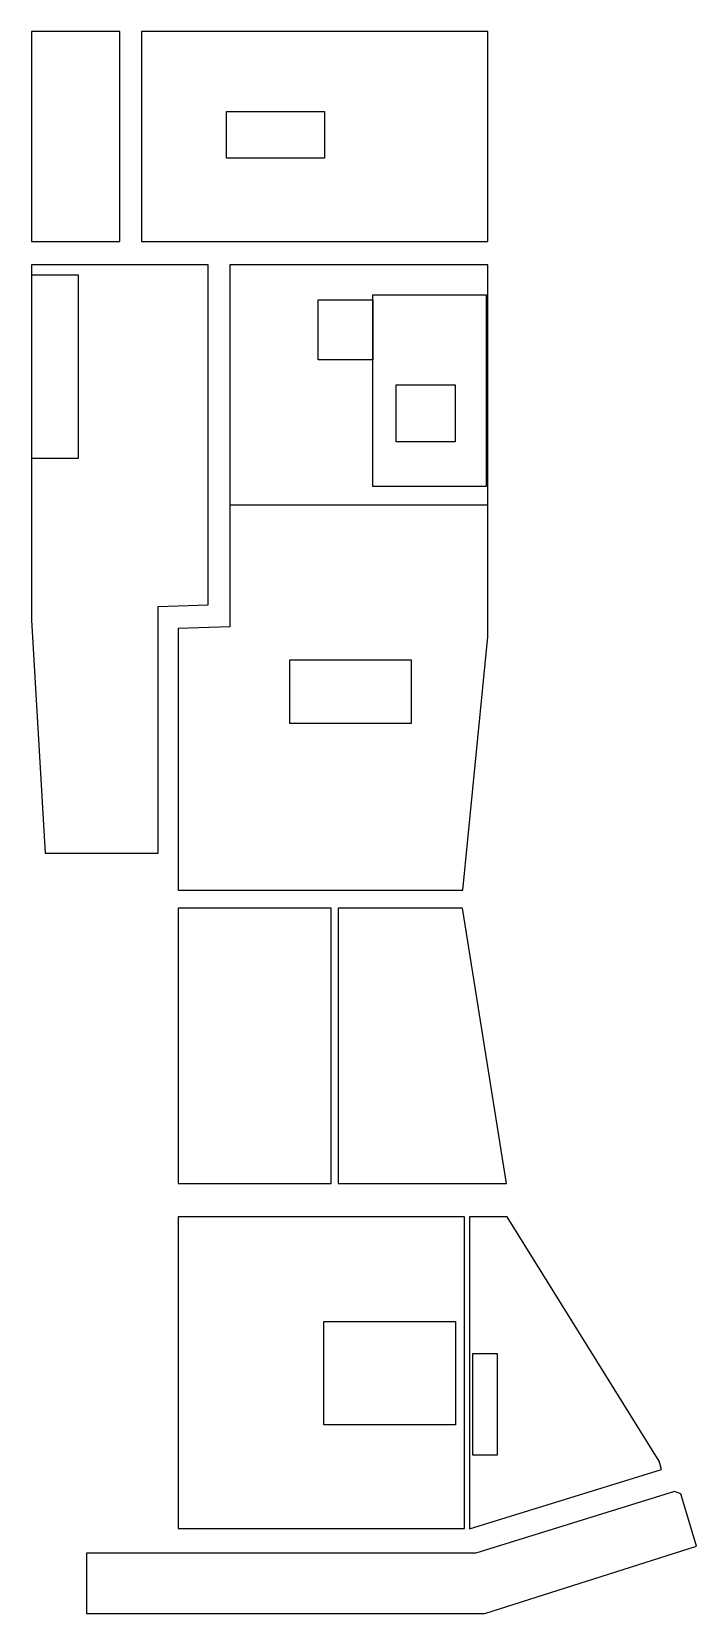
# Model space of a CAD drawing. Header units: metres. Extents: x 0.4 to 10.5, y 0 to 24.1.
import ezdxf

# ---------------------------------------------------------------- set-up
doc = ezdxf.new("R2010")
doc.units = ezdxf.units.M
for name, color, linetype in [('ARREDI', 3, 'Continuous'), ('QUINTA_IPOTETICA', 30, 'Continuous'), ('VANI_RICALCOLATI', 7, 'Continuous')]:
    doc.layers.add(name, color=color, linetype=linetype)

msp = doc.modelspace()

# ---------------------------------------------------------------- linework, layer by layer
at = {"layer": 'ARREDI'}
for points in [[(3.379, 22.888), (4.877, 22.888), (4.877, 22.177), (3.379, 22.177)], [(0.409, 20.399), (1.118, 20.399), (1.118, 17.604), (0.409, 17.604)], [(4.776, 20.018), (5.614, 20.018), (5.614, 19.103), (4.776, 19.103)], [(5.614, 20.094), (7.342, 20.094), (7.342, 17.173), (5.614, 17.173)], [(5.97, 18.722), (6.866, 18.722), (6.866, 17.858), (5.97, 17.858)], [(4.344, 14.531), (6.198, 14.531), (6.198, 13.565), (4.344, 13.565)], [(4.865, 4.446), (6.872, 4.446), (6.872, 2.871), (4.865, 2.871)], [(7.138, 3.963), (7.509, 3.963), (7.509, 2.413), (7.138, 2.413)]]:
    msp.add_lwpolyline(points, close=True, dxfattribs=at)
at = {"layer": 'QUINTA_IPOTETICA'}
msp.add_lwpolyline([(3.429, 16.893), (7.367, 16.893)], dxfattribs=at)
at = {"layer": 'VANI_RICALCOLATI'}
for points in [[(0.406, 24.108), (0.406, 20.907), (1.753, 20.907), (1.753, 24.108)], [(2.083, 24.108), (2.083, 20.907), (7.367, 20.907), (7.367, 24.108)], [(0.406, 20.551), (0.406, 15.14), (0.611, 11.584), (2.337, 11.584), (2.337, 15.344), (3.099, 15.37), (3.099, 20.551)], [(3.429, 20.551), (3.429, 15.038), (2.642, 15.013), (2.642, 11.025), (6.984, 11.025), (7.367, 14.885), (7.367, 20.551)], [(2.642, 10.746), (2.642, 6.554), (4.979, 6.554), (4.979, 10.746)], [(5.081, 10.746), (5.081, 6.554), (7.651, 6.554), (6.982, 10.746)], [(2.642, 6.046), (2.642, 1.296), (7.011, 1.296), (7.011, 6.046)], [(7.087, 6.046), (7.087, 1.286), (10.014, 2.193), (9.982, 2.322), (7.661, 6.046)], [(10.548, 1.025), (10.309, 1.823), (10.212, 1.856), (7.185, 0.915), (1.245, 0.915), (1.245, 0), (7.32, 0)]]:
    msp.add_lwpolyline(points, close=True, dxfattribs=at)

doc.saveas('drawing.dxf')
